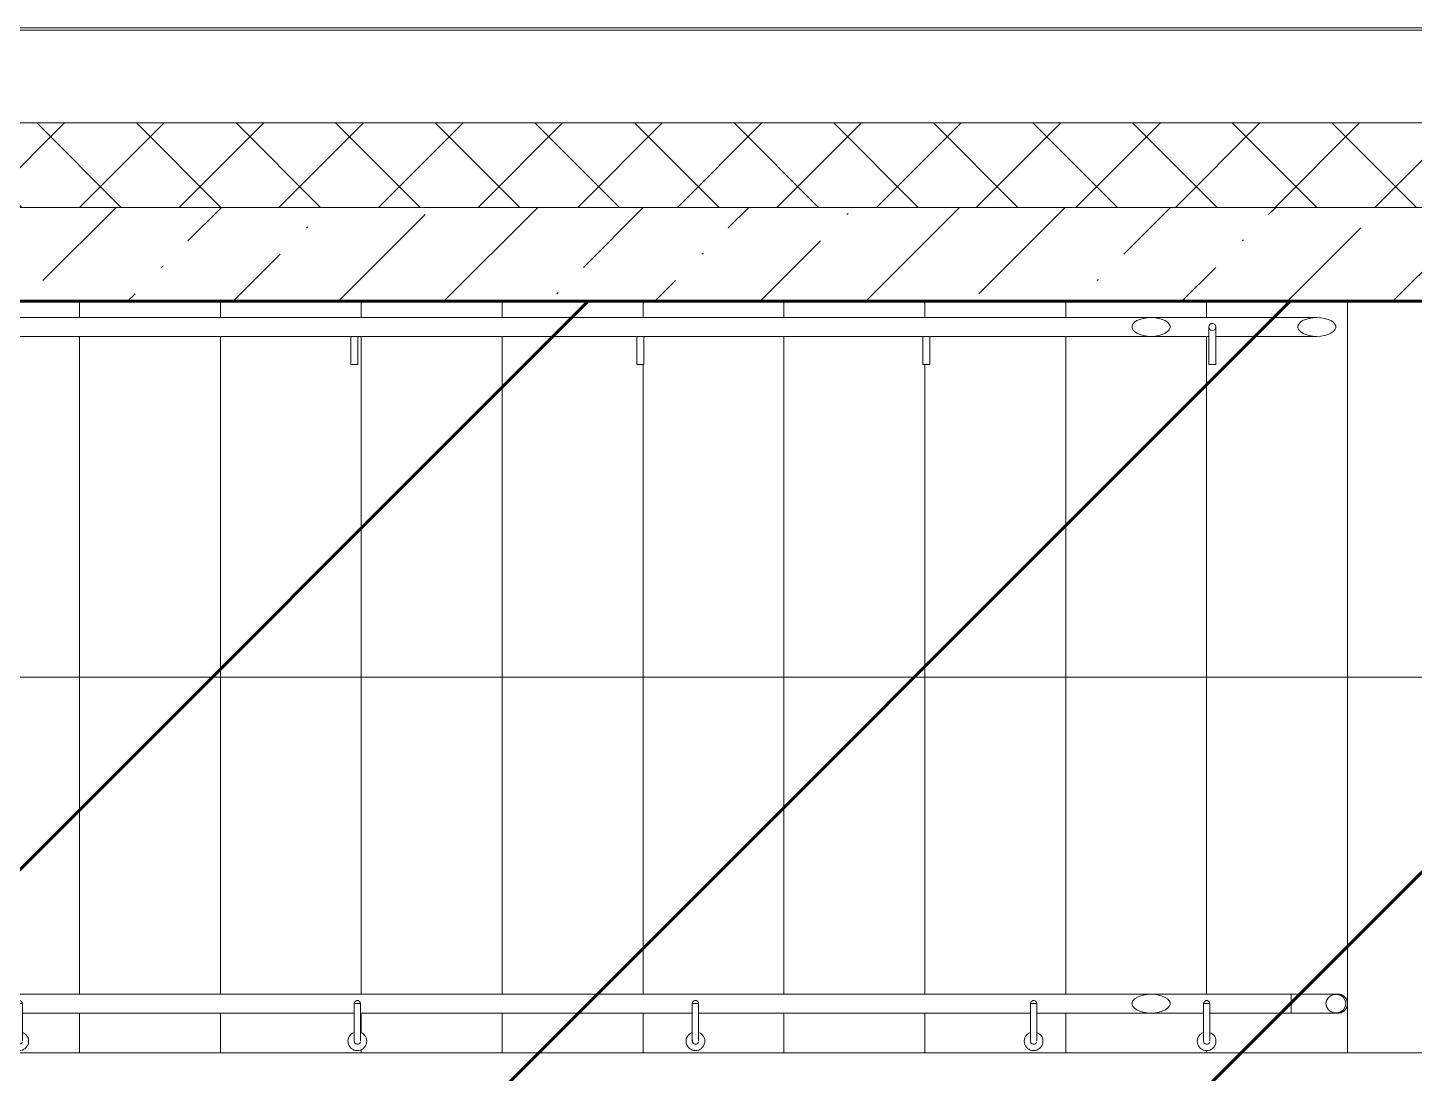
# Model space of a CAD drawing. Header units: millimetres. Extents: x -56773 to 323062, y -262288 to 76460.
# Drawn here: x -18601 to -15648, y -237352 to -235126 of the extents above; entities that cross this region are included whole.
import ezdxf

# ---------------------------------------------------------------- set-up
doc = ezdxf.new("R2010")
doc.units = ezdxf.units.MM
doc.linetypes.add('ADSK_Линия сетки', pattern=[25, 20, -2.5, 0, -2.5])
for name, color, linetype, lineweight in [('1.1) Шлифовка потолка', 5, 'Continuous', 60), ('Лестницы', 7, 'Continuous', 9), ('Ограждение', 7, 'Continuous', 9), ('Оси', 7, 'Continuous', 9), ('Панели витража', 7, 'Continuous', 9), ('Стены наружные', 7, 'Continuous', 18), ('Стены несущие', 7, 'Continuous', 30), ('Стены отделка', 7, 'Continuous', 30), ('Стрелки вверх', 7, 'Continuous', 18)]:
    doc.layers.add(name, color=color, linetype=linetype, lineweight=lineweight)

# ---------------------------------------------------------------- blocks, each defined once
blk = doc.blocks.new('Системная панель - 1_Алюминиевая панель RAL 1013-3091615-Маркировочный 5-й')
at = {"layer": 'Панели витража', "lineweight": 18}
for p, q in [((4380, 2.5), (-4380, 2.5)), ((-4380, -2.5), (4380, -2.5))]:
    blk.add_line(p, q, dxfattribs=at)
blk = doc.blocks.new('Ограждение - D40 доп поручень 700-V21-Маркировочный 5-й')
at = {"layer": 'Ограждение'}
for p, q in [((-26.7, 6.7), (-80, 6.7)), ((-80, -6.7), (-80, 6.7)), ((-80, -6.7), (-26.7, -6.7)), ((-26.7, -6.7), (-20, -6.7))]:
    blk.add_line(p, q, dxfattribs=at)
at = {"layer": 'Ограждение', "flags": 128}
for points in [[(-86.7, 0), (-86.7, 0.3), (-86.6, 0.5), (-86.6, 0.8), (-86.6, 1.1), (-86.5, 1.3), (-86.5, 1.6), (-86.4, 1.8), (-86.3, 2.1), (-86.2, 2.3), (-86.1, 2.6), (-86, 2.8), (-85.9, 3.1), (-85.8, 3.3)], [(0, 6.7), (0, 6.7), (-0.1, 6.7), (-0.2, 6.7), (-0.3, 6.7), (-0.5, 6.7), (-0.8, 6.7), (-1, 6.7), (-1.4, 6.7), (-1.7, 6.7), (-2.1, 6.7), (-2.5, 6.7), (-3, 6.7), (-3.5, 6.7), (-4.1, 6.7), (-4.7, 6.7), (-5.3, 6.7), (-5.9, 6.7), (-6.6, 6.7), (-7.3, 6.7), (-8.1, 6.7), (-8.9, 6.7), (-9.7, 6.7), (-10.5, 6.7), (-11.4, 6.7), (-12.3, 6.7), (-13.2, 6.7), (-14.1, 6.7), (-15, 6.7), (-16, 6.7), (-17, 6.7), (-18, 6.7), (-19, 6.7), (-20, 6.7), (-21.1, 6.7), (-22.1, 6.7), (-23.2, 6.7), (-24.2, 6.7), (-25.3, 6.7), (-26.4, 6.7), (-26.7, 6.7)], [(-85.9, -3.1), (-86, -2.9), (-86.1, -2.7), (-86.2, -2.4), (-86.3, -2.2), (-86.4, -1.9), (-86.5, -1.7), (-86.5, -1.4), (-86.6, -1.1), (-86.6, -0.9), (-86.6, -0.6), (-86.7, -0.3), (-86.7, -0.1), (-86.7, 0)], [(-26.7, -6.7), (-25.6, -6.7), (-24.5, -6.7), (-23.5, -6.7), (-22.4, -6.7), (-21.4, -6.7), (-20.3, -6.7), (-19.3, -6.7), (-18.3, -6.7), (-17.3, -6.7), (-16.3, -6.7), (-15.3, -6.7), (-14.4, -6.7), (-13.4, -6.7), (-12.5, -6.7), (-11.6, -6.7), (-10.7, -6.7), (-9.9, -6.7), (-9.1, -6.7), (-8.3, -6.7), (-7.5, -6.7), (-6.8, -6.7), (-6.1, -6.7), (-5.5, -6.7), (-4.8, -6.7), (-4.2, -6.7), (-3.7, -6.7), (-3.1, -6.7), (-2.7, -6.7), (-2.2, -6.7), (-1.8, -6.7), (-1.4, -6.7), (-1.1, -6.7), (-0.8, -6.7), (-0.6, -6.7), (-0.4, -6.7), (-0.2, -6.7), (-0.1, -6.7), (0, -6.7), (0, -6.7)]]:
    blk.add_lwpolyline(points, dxfattribs=at)
at = {"layer": 'Ограждение'}
for centre, radius, start, end in [((-80, 0), 6.67, 90, 180), ((0, 0), 20, 360, 160.3657), ((0, 0), 6.67, 90, 105), ((0, 0), 6.67, 285, 90), ((-80, 0), 6.67, 180, 270), ((0, 0), 20, 199.6343, 360)]:
    blk.add_arc(centre, radius, start, end, dxfattribs=at)
blk = doc.blocks.new('Ограждение - D40 доп поручень 700-3273609-Маркировочный 5-й')
at = {"layer": 'Ограждение'}
for p, q in [((-26.7, 6.7), (-80, 6.7)), ((-80, -6.7), (-80, 6.7)), ((-80, -6.7), (-26.7, -6.7)), ((-26.7, -6.7), (-20, -6.7))]:
    blk.add_line(p, q, dxfattribs=at)
at = {"layer": 'Ограждение', "flags": 128}
for points in [[(-86.7, 0), (-86.7, 0.3), (-86.6, 0.5), (-86.6, 0.8), (-86.6, 1.1), (-86.5, 1.3), (-86.5, 1.6), (-86.4, 1.8), (-86.3, 2.1), (-86.2, 2.3), (-86.1, 2.6), (-86, 2.8), (-85.9, 3.1), (-85.8, 3.3)], [(0, 6.7), (0, 6.7), (-0.1, 6.7), (-0.2, 6.7), (-0.3, 6.7), (-0.5, 6.7), (-0.8, 6.7), (-1, 6.7), (-1.4, 6.7), (-1.7, 6.7), (-2.1, 6.7), (-2.5, 6.7), (-3, 6.7), (-3.5, 6.7), (-4.1, 6.7), (-4.7, 6.7), (-5.3, 6.7), (-5.9, 6.7), (-6.6, 6.7), (-7.3, 6.7), (-8.1, 6.7), (-8.9, 6.7), (-9.7, 6.7), (-10.5, 6.7), (-11.4, 6.7), (-12.3, 6.7), (-13.2, 6.7), (-14.1, 6.7), (-15, 6.7), (-16, 6.7), (-17, 6.7), (-18, 6.7), (-19, 6.7), (-20, 6.7), (-21.1, 6.7), (-22.1, 6.7), (-23.2, 6.7), (-24.2, 6.7), (-25.3, 6.7), (-26.4, 6.7), (-26.7, 6.7)], [(-85.9, -3.1), (-86, -2.9), (-86.1, -2.7), (-86.2, -2.4), (-86.3, -2.2), (-86.4, -1.9), (-86.5, -1.7), (-86.5, -1.4), (-86.6, -1.1), (-86.6, -0.9), (-86.6, -0.6), (-86.7, -0.3), (-86.7, -0.1), (-86.7, 0)], [(-26.7, -6.7), (-25.6, -6.7), (-24.5, -6.7), (-23.5, -6.7), (-22.4, -6.7), (-21.4, -6.7), (-20.3, -6.7), (-19.3, -6.7), (-18.3, -6.7), (-17.3, -6.7), (-16.3, -6.7), (-15.3, -6.7), (-14.4, -6.7), (-13.4, -6.7), (-12.5, -6.7), (-11.6, -6.7), (-10.7, -6.7), (-9.9, -6.7), (-9.1, -6.7), (-8.3, -6.7), (-7.5, -6.7), (-6.8, -6.7), (-6.1, -6.7), (-5.5, -6.7), (-4.8, -6.7), (-4.2, -6.7), (-3.7, -6.7), (-3.1, -6.7), (-2.7, -6.7), (-2.2, -6.7), (-1.8, -6.7), (-1.4, -6.7), (-1.1, -6.7), (-0.8, -6.7), (-0.6, -6.7), (-0.4, -6.7), (-0.2, -6.7), (-0.1, -6.7), (0, -6.7), (0, -6.7)]]:
    blk.add_lwpolyline(points, dxfattribs=at)
at = {"layer": 'Ограждение'}
for centre, radius, start, end in [((-80, 0), 6.67, 90, 180), ((0, 0), 20, 360, 160.3657), ((0, 0), 6.67, 90, 105), ((0, 0), 6.67, 285, 90), ((-80, 0), 6.67, 180, 270), ((0, 0), 20, 199.6343, 360)]:
    blk.add_arc(centre, radius, start, end, dxfattribs=at)
blk = doc.blocks.new('Ограждение - D40 доп поручень 700-3273611-Маркировочный 5-й')
at = {"layer": 'Ограждение'}
for p, q in [((-26.7, 6.7), (-80, 6.7)), ((-80, -6.7), (-80, 6.7)), ((-80, -6.7), (-26.7, -6.7)), ((-26.7, -6.7), (-20, -6.7))]:
    blk.add_line(p, q, dxfattribs=at)
at = {"layer": 'Ограждение', "flags": 128}
for points in [[(-86.7, 0), (-86.7, 0.3), (-86.6, 0.5), (-86.6, 0.8), (-86.6, 1.1), (-86.5, 1.3), (-86.5, 1.6), (-86.4, 1.8), (-86.3, 2.1), (-86.2, 2.3), (-86.1, 2.6), (-86, 2.8), (-85.9, 3.1), (-85.8, 3.3)], [(0, 6.7), (0, 6.7), (-0.1, 6.7), (-0.2, 6.7), (-0.3, 6.7), (-0.5, 6.7), (-0.8, 6.7), (-1, 6.7), (-1.4, 6.7), (-1.7, 6.7), (-2.1, 6.7), (-2.5, 6.7), (-3, 6.7), (-3.5, 6.7), (-4.1, 6.7), (-4.7, 6.7), (-5.3, 6.7), (-5.9, 6.7), (-6.6, 6.7), (-7.3, 6.7), (-8.1, 6.7), (-8.9, 6.7), (-9.7, 6.7), (-10.5, 6.7), (-11.4, 6.7), (-12.3, 6.7), (-13.2, 6.7), (-14.1, 6.7), (-15, 6.7), (-16, 6.7), (-17, 6.7), (-18, 6.7), (-19, 6.7), (-20, 6.7), (-21.1, 6.7), (-22.1, 6.7), (-23.2, 6.7), (-24.2, 6.7), (-25.3, 6.7), (-26.4, 6.7), (-26.7, 6.7)], [(-85.9, -3.1), (-86, -2.9), (-86.1, -2.7), (-86.2, -2.4), (-86.3, -2.2), (-86.4, -1.9), (-86.5, -1.7), (-86.5, -1.4), (-86.6, -1.1), (-86.6, -0.9), (-86.6, -0.6), (-86.7, -0.3), (-86.7, -0.1), (-86.7, 0)], [(-26.7, -6.7), (-25.6, -6.7), (-24.5, -6.7), (-23.5, -6.7), (-22.4, -6.7), (-21.4, -6.7), (-20.3, -6.7), (-19.3, -6.7), (-18.3, -6.7), (-17.3, -6.7), (-16.3, -6.7), (-15.3, -6.7), (-14.4, -6.7), (-13.4, -6.7), (-12.5, -6.7), (-11.6, -6.7), (-10.7, -6.7), (-9.9, -6.7), (-9.1, -6.7), (-8.3, -6.7), (-7.5, -6.7), (-6.8, -6.7), (-6.1, -6.7), (-5.5, -6.7), (-4.8, -6.7), (-4.2, -6.7), (-3.7, -6.7), (-3.1, -6.7), (-2.7, -6.7), (-2.2, -6.7), (-1.8, -6.7), (-1.4, -6.7), (-1.1, -6.7), (-0.8, -6.7), (-0.6, -6.7), (-0.4, -6.7), (-0.2, -6.7), (-0.1, -6.7), (0, -6.7), (0, -6.7)]]:
    blk.add_lwpolyline(points, dxfattribs=at)
at = {"layer": 'Ограждение'}
for centre, radius, start, end in [((-80, 0), 6.67, 90, 180), ((0, 0), 20, 360, 160.3657), ((0, 0), 6.67, 90, 105), ((0, 0), 6.67, 285, 90), ((-80, 0), 6.67, 180, 270), ((0, 0), 20, 199.6343, 360)]:
    blk.add_arc(centre, radius, start, end, dxfattribs=at)
blk = doc.blocks.new('Ограждение - D40 доп поручень 700-3273613-Маркировочный 5-й')
at = {"layer": 'Ограждение'}
for p, q in [((-26.7, 6.7), (-80, 6.7)), ((-80, -6.7), (-80, 6.7)), ((-80, -6.7), (-26.7, -6.7)), ((-26.7, -6.7), (-20, -6.7))]:
    blk.add_line(p, q, dxfattribs=at)
at = {"layer": 'Ограждение', "flags": 128}
for points in [[(-86.7, 0), (-86.7, 0.3), (-86.6, 0.5), (-86.6, 0.8), (-86.6, 1.1), (-86.5, 1.3), (-86.5, 1.6), (-86.4, 1.8), (-86.3, 2.1), (-86.2, 2.3), (-86.1, 2.6), (-86, 2.8), (-85.9, 3.1), (-85.8, 3.3)], [(0, 6.7), (0, 6.7), (-0.1, 6.7), (-0.2, 6.7), (-0.3, 6.7), (-0.5, 6.7), (-0.8, 6.7), (-1, 6.7), (-1.4, 6.7), (-1.7, 6.7), (-2.1, 6.7), (-2.5, 6.7), (-3, 6.7), (-3.5, 6.7), (-4.1, 6.7), (-4.7, 6.7), (-5.3, 6.7), (-5.9, 6.7), (-6.6, 6.7), (-7.3, 6.7), (-8.1, 6.7), (-8.9, 6.7), (-9.7, 6.7), (-10.5, 6.7), (-11.4, 6.7), (-12.3, 6.7), (-13.2, 6.7), (-14.1, 6.7), (-15, 6.7), (-16, 6.7), (-17, 6.7), (-18, 6.7), (-19, 6.7), (-20, 6.7), (-21.1, 6.7), (-22.1, 6.7), (-23.2, 6.7), (-24.2, 6.7), (-25.3, 6.7), (-26.4, 6.7), (-26.7, 6.7)], [(-85.9, -3.1), (-86, -2.9), (-86.1, -2.7), (-86.2, -2.4), (-86.3, -2.2), (-86.4, -1.9), (-86.5, -1.7), (-86.5, -1.4), (-86.6, -1.1), (-86.6, -0.9), (-86.6, -0.6), (-86.7, -0.3), (-86.7, -0.1), (-86.7, 0)], [(-26.7, -6.7), (-25.6, -6.7), (-24.5, -6.7), (-23.5, -6.7), (-22.4, -6.7), (-21.4, -6.7), (-20.3, -6.7), (-19.3, -6.7), (-18.3, -6.7), (-17.3, -6.7), (-16.3, -6.7), (-15.3, -6.7), (-14.4, -6.7), (-13.4, -6.7), (-12.5, -6.7), (-11.6, -6.7), (-10.7, -6.7), (-9.9, -6.7), (-9.1, -6.7), (-8.3, -6.7), (-7.5, -6.7), (-6.8, -6.7), (-6.1, -6.7), (-5.5, -6.7), (-4.8, -6.7), (-4.2, -6.7), (-3.7, -6.7), (-3.1, -6.7), (-2.7, -6.7), (-2.2, -6.7), (-1.8, -6.7), (-1.4, -6.7), (-1.1, -6.7), (-0.8, -6.7), (-0.6, -6.7), (-0.4, -6.7), (-0.2, -6.7), (-0.1, -6.7), (0, -6.7), (0, -6.7)]]:
    blk.add_lwpolyline(points, dxfattribs=at)
at = {"layer": 'Ограждение'}
for centre, radius, start, end in [((-80, 0), 6.67, 90, 180), ((0, 0), 20, 360, 160.3657), ((0, 0), 6.67, 90, 105), ((0, 0), 6.67, 285, 90), ((-80, 0), 6.67, 180, 270), ((0, 0), 20, 199.6343, 360)]:
    blk.add_arc(centre, radius, start, end, dxfattribs=at)
blk = doc.blocks.new('Ограждение - D40 доп поручень 700-3273615-Маркировочный 5-й')
at = {"layer": 'Ограждение'}
for p, q in [((-26.7, 6.7), (-80, 6.7)), ((-80, -6.7), (-80, 6.7)), ((-80, -6.7), (-26.7, -6.7)), ((-26.7, -6.7), (-20, -6.7))]:
    blk.add_line(p, q, dxfattribs=at)
at = {"layer": 'Ограждение', "flags": 128}
for points in [[(-86.7, 0), (-86.7, 0.3), (-86.6, 0.5), (-86.6, 0.8), (-86.6, 1.1), (-86.5, 1.3), (-86.5, 1.6), (-86.4, 1.8), (-86.3, 2.1), (-86.2, 2.3), (-86.1, 2.6), (-86, 2.8), (-85.9, 3.1), (-85.8, 3.3)], [(0, 6.7), (0, 6.7), (-0.1, 6.7), (-0.2, 6.7), (-0.3, 6.7), (-0.5, 6.7), (-0.8, 6.7), (-1, 6.7), (-1.4, 6.7), (-1.7, 6.7), (-2.1, 6.7), (-2.5, 6.7), (-3, 6.7), (-3.5, 6.7), (-4.1, 6.7), (-4.7, 6.7), (-5.3, 6.7), (-5.9, 6.7), (-6.6, 6.7), (-7.3, 6.7), (-8.1, 6.7), (-8.9, 6.7), (-9.7, 6.7), (-10.5, 6.7), (-11.4, 6.7), (-12.3, 6.7), (-13.2, 6.7), (-14.1, 6.7), (-15, 6.7), (-16, 6.7), (-17, 6.7), (-18, 6.7), (-19, 6.7), (-20, 6.7), (-21.1, 6.7), (-22.1, 6.7), (-23.2, 6.7), (-24.2, 6.7), (-25.3, 6.7), (-26.4, 6.7), (-26.7, 6.7)], [(-85.9, -3.1), (-86, -2.9), (-86.1, -2.7), (-86.2, -2.4), (-86.3, -2.2), (-86.4, -1.9), (-86.5, -1.7), (-86.5, -1.4), (-86.6, -1.1), (-86.6, -0.9), (-86.6, -0.6), (-86.7, -0.3), (-86.7, -0.1), (-86.7, 0)], [(-26.7, -6.7), (-25.6, -6.7), (-24.5, -6.7), (-23.5, -6.7), (-22.4, -6.7), (-21.4, -6.7), (-20.3, -6.7), (-19.3, -6.7), (-18.3, -6.7), (-17.3, -6.7), (-16.3, -6.7), (-15.3, -6.7), (-14.4, -6.7), (-13.4, -6.7), (-12.5, -6.7), (-11.6, -6.7), (-10.7, -6.7), (-9.9, -6.7), (-9.1, -6.7), (-8.3, -6.7), (-7.5, -6.7), (-6.8, -6.7), (-6.1, -6.7), (-5.5, -6.7), (-4.8, -6.7), (-4.2, -6.7), (-3.7, -6.7), (-3.1, -6.7), (-2.7, -6.7), (-2.2, -6.7), (-1.8, -6.7), (-1.4, -6.7), (-1.1, -6.7), (-0.8, -6.7), (-0.6, -6.7), (-0.4, -6.7), (-0.2, -6.7), (-0.1, -6.7), (0, -6.7), (0, -6.7)]]:
    blk.add_lwpolyline(points, dxfattribs=at)
at = {"layer": 'Ограждение'}
for centre, radius, start, end in [((-80, 0), 6.67, 90, 180), ((0, 0), 20, 360, 160.3657), ((0, 0), 6.67, 90, 105), ((0, 0), 6.67, 285, 90), ((-80, 0), 6.67, 180, 270), ((0, 0), 20, 199.6343, 360)]:
    blk.add_arc(centre, radius, start, end, dxfattribs=at)
blk = doc.blocks.new('Ограждение - Ограждение-3273453-Маркировочный 5-й')
at = {"extrusion": (0, 0, -1), "zscale": -1, "rotation": 270.0000000000002}
for name, p in [('Ограждение - D40 доп поручень 700-3273609-Маркировочный 5-й', (18628.4, 13029.6)), ('Ограждение - D40 доп поручень 700-3273611-Маркировочный 5-й', (17908.4, 13029.6)), ('Ограждение - D40 доп поручень 700-3273613-Маркировочный 5-й', (17188.4, 13029.6)), ('Ограждение - D40 доп поручень 700-3273615-Маркировочный 5-й', (16468.4, 13029.6)), ('Ограждение - D40 доп поручень 700-V21-Маркировочный 5-й', (16100, 13029.6))]:
    blk.add_blockref(name, p, dxfattribs=at)
blk = doc.blocks.new('Тип верхнего поручня - Верхний поручень_Внутренний_-3273469-Маркировочный 5-й')
at = {"layer": 'Ограждение'}
for p, q in [((-16218.3, 13129.6), (-19789.4, 13129.6)), ((-18622, 13089.6), (-17914.8, 13089.6)), ((-17902, 13089.6), (-17194.8, 13089.6)), ((-17182, 13089.6), (-16474.8, 13089.6)), ((-16462, 13089.6), (-16218.3, 13089.6))]:
    blk.add_line(p, q, dxfattribs=at)
at = {"layer": 'Ограждение', "flags": 128}
for points in [[(-16218.3, 13129.6), (-16226.7, 13129.1), (-16234.8, 13127.8), (-16242.1, 13125.7), (-16248.4, 13123), (-16253.4, 13119.6), (-16256.8, 13115.7), (-16258.6, 13111.7), (-16258.6, 13107.5), (-16256.8, 13103.4), (-16253.4, 13099.6), (-16248.4, 13096.2), (-16242.1, 13093.4), (-16234.8, 13091.3), (-16226.7, 13090), (-16218.3, 13089.6)], [(-16218.3, 13089.6), (-16209.8, 13090), (-16201.8, 13091.3), (-16194.4, 13093.4), (-16188.1, 13096.2), (-16183.1, 13099.6), (-16179.7, 13103.4), (-16177.9, 13107.5), (-16177.9, 13111.7), (-16179.7, 13115.7), (-16183.1, 13119.6), (-16188.1, 13123), (-16194.4, 13125.7), (-16201.8, 13127.8), (-16209.8, 13129.1), (-16218.3, 13129.6)]]:
    blk.add_lwpolyline(points, dxfattribs=at)
blk = doc.blocks.new('Тип верхнего поручня - D40 шаг 200-V23-Маркировочный 5-й')
at = {"layer": 'Ограждение'}
for p, q in [((0, 0), (0, 20)), ((0, -20), (0, 0))]:
    blk.add_line(p, q, dxfattribs=at)
at = {"layer": 'Ограждение', "flags": 128}
for points in [[(0, 20), (4, 20), (8, 20), (12, 20), (15.9, 20), (19.9, 20), (23.8, 20), (27.6, 20), (31.5, 20), (35.2, 20), (38.9, 20), (42.6, 20), (46.2, 20), (49.7, 20), (53.1, 20), (56.5, 20), (59.7, 20), (62.9, 20), (65.9, 20), (68.9, 20), (71.7, 20), (74.5, 20), (77.1, 20), (79.6, 20), (81.9, 20), (84.1, 20), (86.2, 20), (88.2, 20), (90, 20), (91.7, 20), (93.2, 20), (94.6, 20), (95.8, 20), (96.9, 20), (97.8, 20), (98.5, 20), (99.1, 20), (99.6, 20), (99.9, 20), (100, 20), (100, 20)], [(116.2, 0), (114.9, 7), (111.2, 13.1), (105.6, 17.5), (98.8, 19.7), (91.7, 19.7), (84.9, 17.4), (79.3, 13), (75.5, 7), (74.2, 0)], [(74.2, 0), (75.5, -7), (79.3, -13), (84.9, -17.4), (91.7, -19.7), (98.8, -19.7), (105.6, -17.5), (111.2, -13.1), (114.9, -7), (116.2, 0)], [(100, 20), (99.9, 20), (99.7, 20), (99.3, 20), (98.7, 20), (98, 20), (97.1, 20), (96.1, 20), (95.4, 20)], [(100, 20), (100.8, 20), (101.6, 19.9), (102.4, 19.9), (103.2, 19.7), (104, 19.6), (104.8, 19.4), (105.5, 19.2), (106.3, 19), (107, 18.7), (107.8, 18.4), (108.5, 18.1), (109.2, 17.7), (109.9, 17.4), (110.6, 16.9), (111.3, 16.5), (111.9, 16), (112.6, 15.6), (113.2, 15), (113.8, 14.5), (114.3, 13.9), (114.9, 13.3), (115.4, 12.7), (115.9, 12.1), (116.4, 11.5), (116.8, 10.8), (117.2, 10.1), (117.6, 9.4), (118, 8.7), (118.3, 8), (118.6, 7.2), (118.9, 6.5), (119.2, 5.7), (119.4, 5), (119.6, 4.2), (119.7, 3.4), (119.8, 2.6), (119.9, 1.8), (120, 1), (120, 0.2), (120, 0)], [(120, 0), (120, -0.8), (119.9, -1.6), (119.9, -2.4), (119.7, -3.2), (119.6, -4), (119.4, -4.8), (119.2, -5.5), (119, -6.3), (118.7, -7), (118.4, -7.8), (118.1, -8.5), (117.7, -9.2), (117.4, -9.9), (116.9, -10.6), (116.5, -11.3), (116, -11.9), (115.6, -12.6), (115, -13.2), (114.5, -13.8), (113.9, -14.3), (113.3, -14.9), (112.7, -15.4), (112.1, -15.9), (111.5, -16.4), (110.8, -16.8), (110.1, -17.2), (109.4, -17.6), (108.7, -18), (108, -18.3), (107.2, -18.6), (106.5, -18.9), (105.7, -19.2), (105, -19.4), (104.2, -19.6), (103.4, -19.7), (102.6, -19.8), (101.8, -19.9), (101, -20), (100.2, -20), (100, -20)], [(100, -20), (99.9, -20), (99.7, -20), (99.3, -20), (98.7, -20), (98, -20), (97.1, -20), (96.1, -20), (94.9, -20), (93.6, -20), (92.1, -20), (90.5, -20), (88.7, -20), (86.8, -20), (84.7, -20), (82.5, -20), (80.2, -20), (77.8, -20), (75.2, -20), (72.5, -20), (69.7, -20), (66.7, -20), (63.7, -20), (60.6, -20), (57.4, -20), (54, -20), (50.6, -20), (47.1, -20), (43.6, -20), (39.9, -20), (36.2, -20), (32.5, -20), (28.7, -20), (24.8, -20), (20.9, -20), (17, -20), (13, -20), (9.1, -20), (5.1, -20), (1.1, -20), (0, -20)], [(95.4, -20), (96.5, -20), (97.5, -20), (98.3, -20), (99, -20), (99.5, -20), (99.8, -20), (100, -20), (100, -20)]]:
    blk.add_lwpolyline(points, dxfattribs=at)
blk = doc.blocks.new('Тип перил - Перила_Внутренний_-3273494-Маркировочный 5-й')
at = {"layer": 'Ограждение'}
for p, q in [((-16101.6, 13129.6), (-16218.3, 13129.6)), ((-15920, 13129.6), (-16086.8, 13129.6)), ((-15920, 13129.6), (-15920, 13089.6)), ((-16218.3, 13089.6), (-16106.4, 13089.6)), ((-16086.8, 13089.6), (-15920, 13089.6))]:
    blk.add_line(p, q, dxfattribs=at)
at = {"layer": 'Ограждение', "flags": 128}
for points in [[(-16086.8, 13129.6), (-16088, 13129.6), (-16089.2, 13129.6), (-16090.4, 13129.6), (-16091.6, 13129.6), (-16092.8, 13129.6), (-16093.9, 13129.6), (-16095.1, 13129.6), (-16096.3, 13129.6), (-16097.4, 13129.6), (-16098.5, 13129.6), (-16099.6, 13129.6), (-16100.7, 13129.6), (-16101.6, 13129.6)], [(-16092.6, 13089.6), (-16091.5, 13089.6), (-16090.3, 13089.6), (-16089.1, 13089.6), (-16087.9, 13089.6), (-16086.8, 13089.6)]]:
    blk.add_lwpolyline(points, dxfattribs=at)
blk = doc.blocks.new('Тип перил - Перила_Внутренний_-3273837-Маркировочный 5-й')
at = {"layer": 'Ограждение'}
for p, q in [((-16218.3, 14570.4), (-19700, 14570.4)), ((-19700, 14530.4), (-16218.3, 14530.4))]:
    blk.add_line(p, q, dxfattribs=at)
at = {"layer": 'Ограждение', "flags": 128}
for points in [[(-16218.3, 14570.4), (-16226.7, 14569.9), (-16234.8, 14568.6), (-16242.1, 14566.5), (-16248.4, 14563.8), (-16253.4, 14560.4), (-16256.8, 14556.5), (-16258.6, 14552.5), (-16258.6, 14548.3), (-16256.8, 14544.2), (-16253.4, 14540.4), (-16248.4, 14537), (-16242.1, 14534.2), (-16234.8, 14532.1), (-16226.7, 14530.8), (-16218.3, 14530.4)], [(-16218.3, 14570.4), (-16209.8, 14569.9), (-16201.8, 14568.6), (-16194.4, 14566.5), (-16188.1, 14563.8), (-16183.1, 14560.4), (-16179.7, 14556.5), (-16177.9, 14552.5), (-16177.9, 14548.3), (-16179.7, 14544.2), (-16183.1, 14540.4), (-16188.1, 14537), (-16194.4, 14534.2), (-16201.8, 14532.1), (-16209.8, 14530.8), (-16218.3, 14530.4)]]:
    blk.add_lwpolyline(points, dxfattribs=at)
blk = doc.blocks.new('Тип перил - Перила_Внутренний_-3274079-Маркировочный 5-й')
at = {"layer": 'Ограждение'}
for p, q in [((-15865.3, 14570.4), (-16218.3, 14570.4)), ((-16218.3, 14530.4), (-16095.4, 14530.4)), ((-16080.4, 14530.4), (-15865.3, 14530.4))]:
    blk.add_line(p, q, dxfattribs=at)
at = {"layer": 'Ограждение', "flags": 128}
for points in [[(-15865.3, 14530.4), (-15873.7, 14530.8), (-15881.8, 14532.1), (-15889.2, 14534.2), (-15895.5, 14537), (-15900.4, 14540.4), (-15903.9, 14544.2), (-15905.7, 14548.3), (-15905.7, 14552.5), (-15903.9, 14556.5), (-15900.4, 14560.4), (-15895.5, 14563.8), (-15889.2, 14566.5), (-15881.8, 14568.6), (-15873.7, 14569.9), (-15865.3, 14570.4)], [(-15865.3, 14530.4), (-15856.9, 14530.8), (-15848.8, 14532.1), (-15841.5, 14534.2), (-15835.2, 14537), (-15830.2, 14540.4), (-15826.7, 14544.2), (-15825, 14548.3), (-15825, 14552.5), (-15826.7, 14556.5), (-15830.2, 14560.4), (-15835.2, 14563.8), (-15841.5, 14566.5), (-15848.8, 14568.6), (-15856.9, 14569.9), (-15865.3, 14570.4)]]:
    blk.add_lwpolyline(points, dxfattribs=at)
blk = doc.blocks.new('ADSK_Ограждение_Опоры_Г_образная - D15 высота60 консоль80-V26-Маркировочный 5-й')
at = {"layer": 'Ограждение'}
for p, q in [((-7.5, 80), (-7.5, 15)), ((-7.5, 80), (0, 80)), ((0, 80), (7.5, 80)), ((7.5, 15), (7.5, 80))]:
    blk.add_line(p, q, dxfattribs=at)
at = {"layer": 'Ограждение', "flags": 128}
for points in [[(-7.5, 0.6), (-7.5, 0.8), (-7.5, 1), (-7.5, 1.2), (-7.5, 1.4), (-7.5, 1.7), (-7.5, 2), (-7.5, 2.3), (-7.5, 2.6), (-7.5, 3), (-7.5, 3.3), (-7.5, 3.7), (-7.5, 4.1), (-7.5, 4.5), (-7.5, 5), (-7.5, 5.4), (-7.5, 5.9), (-7.5, 6.4), (-7.5, 6.9), (-7.5, 7.4), (-7.5, 7.9), (-7.5, 8.5), (-7.5, 9), (-7.5, 9.6), (-7.5, 10.1), (-7.5, 10.7), (-7.5, 11.3), (-7.5, 11.9), (-7.5, 12.5), (-7.5, 13), (-7.5, 13.6), (-7.5, 14.2), (-7.5, 14.8), (-7.5, 15)], [(7.5, 15), (7.5, 14.4), (7.5, 13.8), (7.5, 13.2), (7.5, 12.6), (7.5, 12), (7.5, 11.4), (7.5, 10.9), (7.5, 10.3), (7.5, 9.7), (7.5, 9.2), (7.5, 8.6), (7.5, 8.1), (7.5, 7.5), (7.5, 7), (7.5, 6.5), (7.5, 6), (7.5, 5.6), (7.5, 5.1), (7.5, 4.7), (7.5, 4.2), (7.5, 3.8), (7.5, 3.4), (7.5, 3.1), (7.5, 2.7), (7.5, 2.4), (7.5, 2.1), (7.5, 1.8), (7.5, 1.5), (7.5, 1.2)], [(-7.2, -2.1), (-7.3, -1.9), (-7.3, -1.6), (-7.4, -1.3), (-7.4, -1), (-7.5, -0.7)], [(-5.8, -4.8), (-6, -4.5), (-6.1, -4.3), (-6.3, -4.1), (-6.5, -3.8), (-6.6, -3.5), (-6.8, -3.3), (-6.9, -3), (-7, -2.7), (-7.1, -2.4), (-7.2, -2.2)], [(0, -7.5), (-0.3, -7.5), (-0.6, -7.5), (-0.9, -7.4), (-1.2, -7.4), (-1.5, -7.4), (-1.8, -7.3)], [(3, -6.9), (2.7, -7), (2.4, -7.1), (2.2, -7.2), (1.9, -7.3), (1.6, -7.3), (1.3, -7.4), (1, -7.4), (0.7, -7.5), (0.4, -7.5), (0.1, -7.5), (0, -7.5)]]:
    blk.add_lwpolyline(points, dxfattribs=at)
at = {"layer": 'Ограждение'}
for start, end in [(90, 270), (270, 90)]:
    blk.add_arc((0, 0), 7.5, start, end, dxfattribs=at)
blk = doc.blocks.new('ADSK_Ограждение_Опоры_Г_образная - D15 высота60 консоль80-V27-Маркировочный 5-й')
at = {"layer": 'Ограждение'}
for p, q in [((-7.5, 80), (-7.5, 20)), ((-7.5, 80), (0, 80)), ((0, 80), (7.5, 80)), ((7.5, 20), (7.5, 80))]:
    blk.add_line(p, q, dxfattribs=at)
blk = doc.blocks.new('ADSK_Ограждение_Опоры_Г_образная - D15 высота60 консоль80-V28-Маркировочный 5-й')
at = {"layer": 'Ограждение'}
for p, q in [((-7.5, 80), (-7.5, 19.8)), ((-7.5, 80), (0, 80)), ((0, 80), (7.5, 80)), ((7.5, 19.8), (7.5, 80))]:
    blk.add_line(p, q, dxfattribs=at)

msp = doc.modelspace()

# ---------------------------------------------------------------- hatches: boundary and pattern name
at = {"layer": '1.1) Шлифовка потолка', "transparency": 33554687}
h = msp.add_hatch(dxfattribs=at)
h.set_pattern_fill('ANSI31', color=5, scale=333)
h.paths.add_polyline_path([(-21290.6385, -235708.7359), (-13090.6385, -235708.7359), (-13090.6385, -239108.7359), (-21290.6385, -239108.7359)])
at = {"layer": 'Стены наружные', "lineweight": 9}
h = msp.add_hatch(dxfattribs=at)
h.set_pattern_fill('FP_4', color=256, style=0, pattern_type=2)
h.set_pattern_definition([(45, (9.36, -250313.7), (-106.066, 106.066), []), (135, (9.36, -250313.7), (-106.066, -106.066), [])])
h.paths.add_polyline_path([(-13622.8257, -235508.7359), (-12890.6385, -235508.7359), (-12890.6385, -235328.7359), (-21670.6385, -235328.7359), (-21670.6385, -235508.7359), (-15066.7393, -235508.7359)])
h = msp.add_hatch(dxfattribs=at)
h.set_pattern_fill('FP_2', color=256, style=0, pattern_type=2)
h.set_pattern_definition([(45, (9.36, -250313.7), (84.1895, 308.69595), [396.875, -79.375, 3.353, -76.022])])
h.paths.add_polyline_path([(-13090.6385, -235708.7359), (-12890.6385, -235708.7359), (-12890.6385, -235508.7359), (-21490.6385, -235508.7359), (-21490.6385, -235708.7359), (-13622.8257, -235708.7359)])

# ---------------------------------------------------------------- linework, layer by layer
at = {"layer": '1.1) Шлифовка потолка'}
msp.add_lwpolyline([(-21290.6385, -235708.7359), (-13090.6385, -235708.7359), (-13090.6385, -239108.7359), (-21290.6385, -239108.7359)], close=True, dxfattribs=at)
at = {"layer": 'Лестницы'}
for p, q in [((-18490.6385, -235708.7359), (-18490.6385, -235743.473)), ((-18490.6385, -235708.7359), (-18490.6385, -235743.473)), ((-18190.6385, -235708.7359), (-18190.6385, -235743.5072)), ((-18190.6385, -235708.7359), (-18190.6385, -235743.5072)), ((-17890.6385, -235708.7359), (-17890.6385, -235743.5415)), ((-17890.6385, -235708.7359), (-17890.6385, -235743.5415)), ((-17590.6385, -235708.7359), (-17590.6385, -235743.3359)), ((-17590.6385, -235708.7359), (-17590.6385, -235743.3359)), ((-17290.6385, -235708.7359), (-17290.6385, -235743.3359)), ((-17290.6385, -235708.7359), (-17290.6385, -235743.3359)), ((-16990.6385, -235708.7359), (-16990.6385, -235743.3359)), ((-16990.6385, -235708.7359), (-16990.6385, -235743.3359)), ((-16690.6385, -235708.7359), (-16690.6385, -235743.3359)), ((-16690.6385, -235708.7359), (-16690.6385, -235743.3359)), ((-16390.6385, -235708.7359), (-16390.6385, -235743.3359)), ((-16390.6385, -235708.7359), (-16390.6385, -235743.3359)), ((-16090.6385, -235708.7359), (-16090.6385, -235743.3359)), ((-16090.6385, -235708.7359), (-16090.6385, -235743.3359)), ((-15790.6385, -235708.7359), (-15790.6385, -237308.7359)), ((-15790.6385, -235708.7359), (-15790.6385, -237308.7359)), ((-18490.6385, -235783.1988), (-18490.6385, -237184.1359)), ((-18490.6385, -235783.1988), (-18490.6385, -237184.1359)), ((-18190.6385, -235783.1646), (-18190.6385, -237184.1359)), ((-18190.6385, -235783.1646), (-18190.6385, -237184.1359)), ((-17890.6385, -235783.1303), (-17890.6385, -237184.1359)), ((-17890.6385, -235783.1303), (-17890.6385, -237184.1359)), ((-17590.6385, -235783.3359), (-17590.6385, -237184.1359)), ((-17590.6385, -235783.3359), (-17590.6385, -237184.1359)), ((-16990.6385, -235783.3359), (-16990.6385, -237184.1359)), ((-16990.6385, -235783.3359), (-16990.6385, -237184.1359)), ((-16390.6385, -235783.3359), (-16390.6385, -237184.1359)), ((-16390.6385, -235783.3359), (-16390.6385, -237184.1359)), ((-16090.6385, -235783.3359), (-16090.6385, -237184.6766)), ((-16090.6385, -235783.3359), (-16090.6385, -237184.6766)), ((-17290.6385, -235843.3359), (-17290.6385, -237184.1359)), ((-17290.6385, -235843.3359), (-17290.6385, -237184.1359)), ((-16690.6385, -235843.3359), (-16690.6385, -237184.1359)), ((-16690.6385, -235843.3359), (-16690.6385, -237184.1359)), ((-18490.6385, -237224.1359), (-18490.6385, -237308.7359)), ((-18490.6385, -237224.1359), (-18490.6385, -237308.7359)), ((-18190.6385, -237224.1359), (-18190.6385, -237308.7359)), ((-18190.6385, -237224.1359), (-18190.6385, -237308.7359)), ((-17890.6385, -237224.1359), (-17890.6385, -237266.1526)), ((-17890.6385, -237224.1359), (-17890.6385, -237266.1526)), ((-17590.6385, -237224.1359), (-17590.6385, -237308.7359)), ((-17590.6385, -237224.1359), (-17590.6385, -237308.7359)), ((-17290.6385, -237224.1359), (-17290.6385, -237308.7359)), ((-17290.6385, -237224.1359), (-17290.6385, -237308.7359)), ((-16990.6385, -237224.1359), (-16990.6385, -237308.7359)), ((-16990.6385, -237224.1359), (-16990.6385, -237308.7359)), ((-16690.6385, -237224.1359), (-16690.6385, -237308.7359)), ((-16690.6385, -237224.1359), (-16690.6385, -237308.7359)), ((-16390.6385, -237224.1359), (-16390.6385, -237308.7359)), ((-16390.6385, -237224.1359), (-16390.6385, -237308.7359)), ((-18790.6385, -237308.7359), (-18490.6385, -237308.7359)), ((-18490.6385, -237308.7359), (-18190.6385, -237308.7359)), ((-18190.6385, -237308.7359), (-17890.6385, -237308.7359)), ((-17890.6385, -237302.1191), (-17890.6385, -237308.7359)), ((-17890.6385, -237302.1191), (-17890.6385, -237308.7359)), ((-17890.6385, -237308.7359), (-17590.6385, -237308.7359)), ((-17590.6385, -237308.7359), (-17290.6385, -237308.7359)), ((-17290.6385, -237308.7359), (-16990.6385, -237308.7359)), ((-16990.6385, -237308.7359), (-16690.6385, -237308.7359)), ((-16690.6385, -237308.7359), (-16390.6385, -237308.7359)), ((-16390.6385, -237308.7359), (-16090.6385, -237308.7359)), ((-16090.6385, -237304.1359), (-16090.6385, -237308.7359)), ((-16090.6385, -237304.1359), (-16090.6385, -237308.7359)), ((-16090.6385, -237308.7359), (-15790.6385, -237308.7359)), ((-15790.6385, -237308.7359), (-15490.6385, -237308.7359))]:
    msp.add_line(p, q, dxfattribs=at)
at = {"layer": 'Оси', "color": 253, "linetype": 'ADSK_Линия сетки', "lineweight": 5, "true_color": 0xaaaaaa}
msp.add_line((-2488.0423, -235508.7359), (-25230.7352, -235508.7359), dxfattribs=at)
at = {"layer": 'Стены несущие', "lineweight": 9}
msp.add_line((-21290.6385, -235708.7359), (-13090.6385, -235708.7359), dxfattribs=at)
at = {"layer": 'Стены отделка', "lineweight": 9}
for p, q in [((-12710.6385, -235328.7359), (-21670.6385, -235328.7359)), ((-19840.6385, -235508.7359), (-12890.6385, -235508.7359))]:
    msp.add_line(p, q, dxfattribs=at)
at = {"layer": 'Стрелки вверх'}
for p, q in [((-18790.6385, -236508.7359), (-18490.6385, -236508.7359)), ((-18490.6385, -236508.7359), (-18190.6385, -236508.7359)), ((-18190.6385, -236508.7359), (-17890.6385, -236508.7359)), ((-17890.6385, -236508.7359), (-17590.6385, -236508.7359)), ((-17590.6385, -236508.7359), (-17290.6385, -236508.7359)), ((-17290.6385, -236508.7359), (-16990.6385, -236508.7359)), ((-16990.6385, -236508.7359), (-16690.6385, -236508.7359)), ((-16690.6385, -236508.7359), (-16390.6385, -236508.7359)), ((-16390.6385, -236508.7359), (-16090.6385, -236508.7359)), ((-16090.6385, -236508.7359), (-15790.6385, -236508.7359)), ((-15790.6385, -236508.7359), (-15490.6385, -236508.7359))]:
    msp.add_line(p, q, dxfattribs=at)

# ---------------------------------------------------------------- block references
at = {"layer": 'Ограждение'}
for name, p in [('Тип перил - Перила_Внутренний_-3273837-Маркировочный 5-й', (9.3615, -250313.7049)), ('Тип перил - Перила_Внутренний_-3274079-Маркировочный 5-й', (9.3615, -250313.7049)), ('Тип верхнего поручня - Верхний поручень_Внутренний_-3273469-Маркировочный 5-й', (9.3615, -250313.7049)), ('Тип перил - Перила_Внутренний_-3273494-Маркировочный 5-й', (9.3615, -250313.7049)), ('Ограждение - Ограждение-3273453-Маркировочный 5-й', (9.3615, -250313.7049)), ('Тип верхнего поручня - D40 шаг 200-V23-Маркировочный 5-й', (-15910.6385, -237204.1359))]:
    msp.add_blockref(name, p, dxfattribs=at)
at = {"layer": 'Ограждение', "rotation": 180}
for name, p in [('ADSK_Ограждение_Опоры_Г_образная - D15 высота60 консоль80-V26-Маркировочный 5-й', (-16078.5753, -235763.3359)), ('ADSK_Ограждение_Опоры_Г_образная - D15 высота60 консоль80-V28-Маркировочный 5-й', (-17905.6219, -235763.3359)), ('ADSK_Ограждение_Опоры_Г_образная - D15 высота60 консоль80-V27-Маркировочный 5-й', (-17296.6064, -235763.3359)), ('ADSK_Ограждение_Опоры_Г_образная - D15 высота60 консоль80-V27-Маркировочный 5-й', (-16687.5909, -235763.3359))]:
    msp.add_blockref(name, p, dxfattribs=at)
at = {"layer": 'Панели витража', "rotation": 180}
msp.add_blockref('Системная панель - 1_Алюминиевая панель RAL 1013-3091615-Маркировочный 5-й', (-17190.6385, -235128.7359), dxfattribs=at)

doc.saveas('drawing.dxf')
